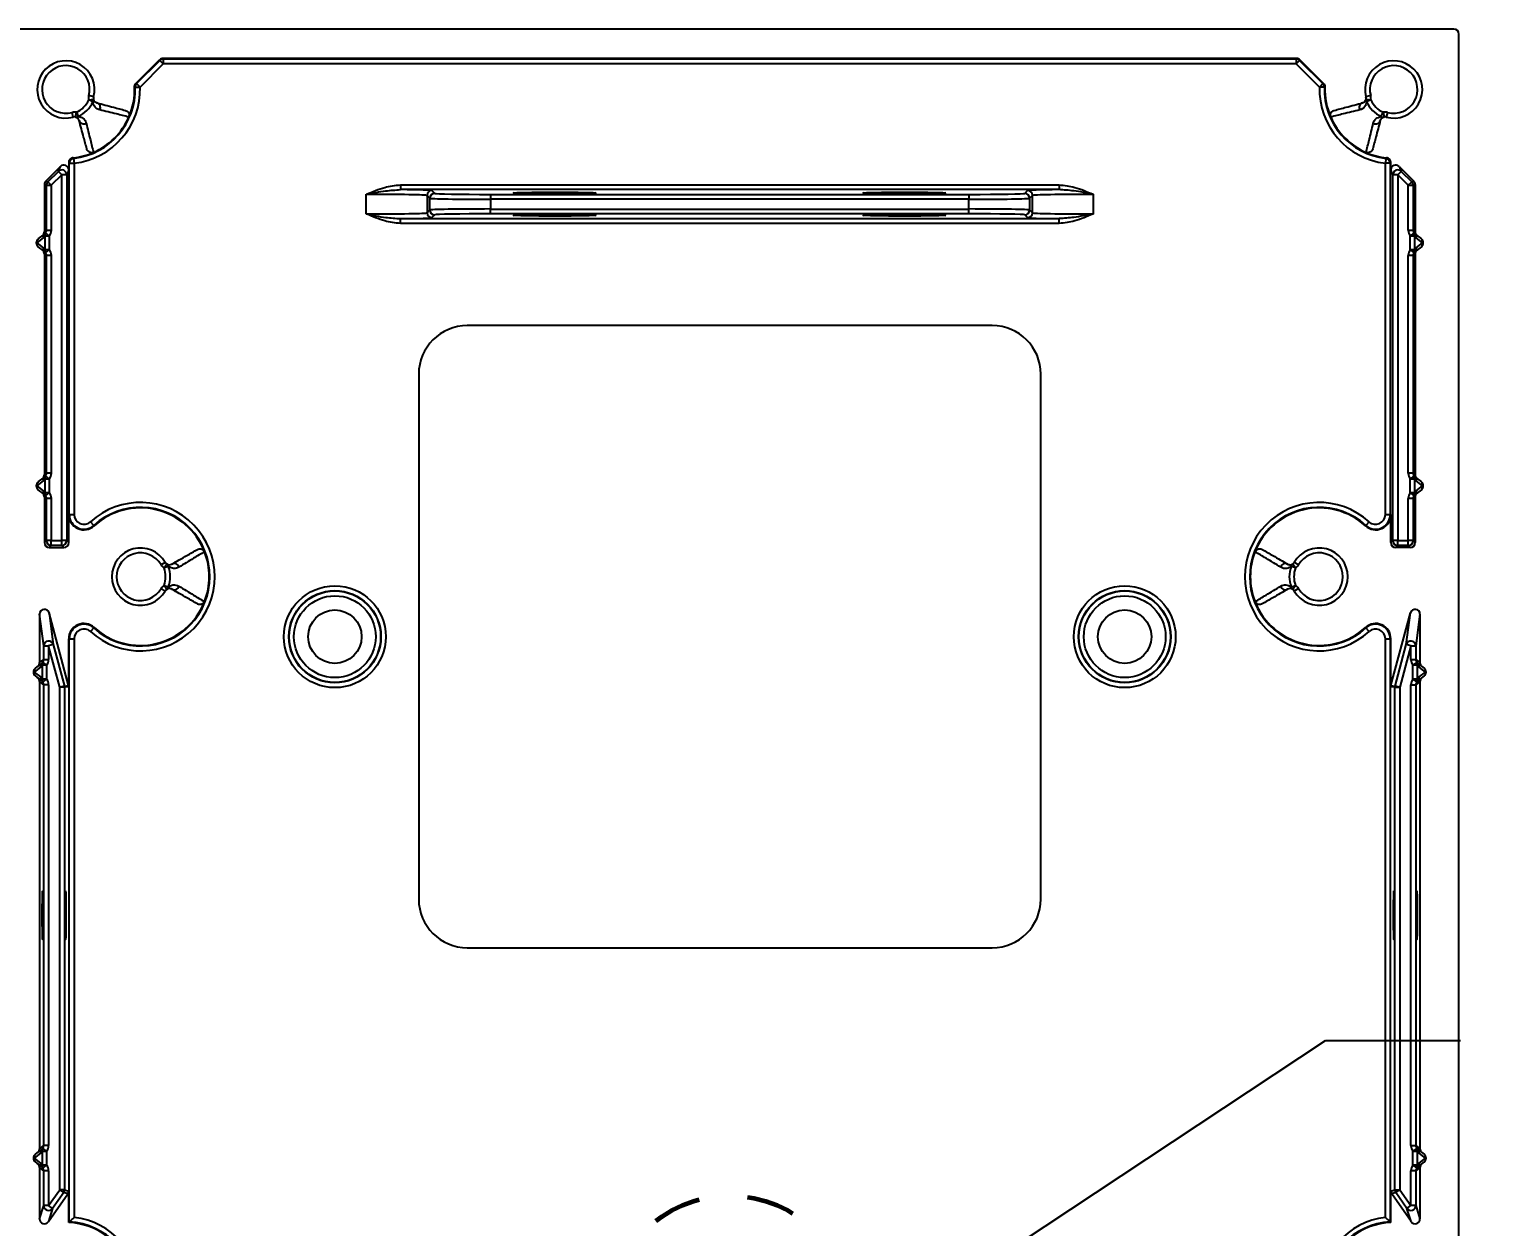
# Model space of a CAD drawing. Extents: x 0 to 11.8, y -8.7 to 0.
# Drawn here: x 6.505 to 9.506, y -7.438 to -4.974 of the extents above; entities that cross this region are included whole.
import ezdxf
from ezdxf import colors
from ezdxf.entities.mleader import LeaderData, LeaderLine
from ezdxf.math import Vec2, Vec3

# ---------------------------------------------------------------- set-up
doc = ezdxf.new("R2010")
doc.units = 0
doc.header["$LTSCALE"] = 0.5
doc.header["$MEASUREMENT"] = 0
doc.linetypes.add('PHANTOM2', pattern=[1.25, 0.625, -0.125, 0.125, -0.125, 0.125, -0.125])
doc.layers.add('End Cap', color=92, linetype='CONTINUOUS')
doc.layers.add('FAB DWG', color=221, linetype='CONTINUOUS')
doc.styles.get("Standard").update_dxf_attribs({"font": 'arial.ttf'})

msp = doc.modelspace()

# ---------------------------------------------------------------- linework, layer by layer
at = {"layer": 'End Cap', "transparency": 16777216}
for p, q in [((9.4365, -4.9736), (6.4565, -4.9736)), ((9.4465, -8.6357), (9.4465, -4.9836)), ((6.7248, -5.0852), (6.7734, -5.0365)), ((6.7261, -5.0857), (6.774, -5.0378)), ((6.774, -5.0378), (6.7734, -5.0365)), ((6.774, -5.0378), (6.781, -5.0448)), ((9.1125, -5.0336), (6.7805, -5.0336)), ((6.7805, -5.0336), (6.781, -5.0348)), ((6.781, -5.0348), (9.1119, -5.0348)), ((6.781, -5.0348), (6.781, -5.0448)), ((9.1119, -5.0348), (9.1125, -5.0336)), ((9.1119, -5.0348), (9.1119, -5.0448)), ((9.119, -5.0378), (9.1119, -5.0448)), ((9.1195, -5.0365), (9.119, -5.0378)), ((9.119, -5.0378), (9.1669, -5.0857)), ((9.1682, -5.0852), (9.1195, -5.0365)), ((6.781, -5.0448), (6.7331, -5.0927)), ((9.1119, -5.0448), (6.781, -5.0448)), ((9.1598, -5.0927), (9.1119, -5.0448)), ((6.7231, -5.093), (6.7331, -5.0927)), ((6.7261, -5.0857), (6.7331, -5.0927)), ((9.1669, -5.0857), (9.1598, -5.0927)), ((9.1698, -5.093), (9.1598, -5.0927)), ((6.6275, -5.1193), (6.6373, -5.1174)), ((6.6361, -5.1232), (6.6275, -5.1193)), ((6.6375, -5.1129), (6.6278, -5.1103)), ((9.2652, -5.1103), (9.2555, -5.1129)), ((9.2557, -5.1174), (9.2655, -5.1193)), ((9.2655, -5.1193), (9.2568, -5.1232)), ((6.5957, -5.1546), (6.5932, -5.1449)), ((6.6002, -5.1544), (6.6021, -5.1446)), ((6.6021, -5.1446), (6.6061, -5.1532)), ((9.2868, -5.1532), (9.2908, -5.1446)), ((9.2908, -5.1446), (9.2927, -5.1544)), ((9.2998, -5.1449), (9.2972, -5.1546)), ((6.5864, -5.2483), (6.5864, -5.2631)), ((6.5876, -5.2494), (6.5864, -5.2483)), ((6.5876, -5.9724), (6.5876, -5.2494)), ((6.5876, -5.2494), (6.5976, -5.2494)), ((6.5965, -5.2394), (6.5976, -5.2494)), ((6.5976, -5.2494), (6.5976, -5.9724)), ((9.2965, -5.2394), (9.2953, -5.2494)), ((9.3053, -5.2494), (9.2953, -5.2494)), ((9.2953, -5.9724), (9.2953, -5.2494)), ((9.3053, -5.2494), (9.3053, -5.9724)), ((9.3066, -5.2631), (9.3066, -5.2483)), ((6.5693, -5.256), (6.5393, -5.286)), ((6.5435, -5.2878), (6.5651, -5.2662)), ((6.5722, -5.2732), (6.5506, -5.2948)), ((6.5651, -5.2662), (6.5693, -5.256)), ((6.5722, -5.2732), (6.5651, -5.2662)), ((6.5822, -5.2732), (6.5722, -5.2732)), ((6.5722, -6.0259), (6.5722, -5.2732)), ((6.5864, -5.2631), (6.5822, -5.2732)), ((6.5822, -5.2732), (6.5822, -6.0259)), ((9.3108, -5.2732), (9.3066, -5.2631)), ((9.3208, -5.2732), (9.3108, -5.2732)), ((9.3108, -6.0259), (9.3108, -5.2732)), ((9.3278, -5.2662), (9.3208, -5.2732)), ((9.3208, -5.2732), (9.3208, -6.0259)), ((9.3424, -5.2948), (9.3208, -5.2732)), ((9.3236, -5.256), (9.3278, -5.2662)), ((9.3236, -5.256), (9.3537, -5.286)), ((9.3278, -5.2662), (9.3495, -5.2878)), ((6.5406, -5.2948), (6.5364, -5.2931)), ((6.5364, -5.2931), (6.5364, -5.3905)), ((6.5393, -5.286), (6.5435, -5.2878)), ((6.5406, -5.3872), (6.5406, -5.2948)), ((6.5406, -5.2948), (6.5506, -5.2948)), ((6.5435, -5.2878), (6.5506, -5.2948)), ((6.5506, -5.2948), (6.5506, -5.3872)), ((7.2688, -5.2938), (7.2688, -5.3038)), ((7.2688, -5.2938), (8.6242, -5.2938)), ((8.6242, -5.3038), (7.2688, -5.3038)), ((7.3336, -5.3057), (7.3395, -5.3116)), ((8.5535, -5.3116), (8.5593, -5.3057)), ((8.6242, -5.2938), (8.6242, -5.3038)), ((9.3424, -5.2948), (9.3495, -5.2878)), ((9.3424, -5.3872), (9.3424, -5.2948)), ((9.3424, -5.2948), (9.3524, -5.2948)), ((9.3495, -5.2878), (9.3537, -5.286)), ((9.3566, -5.2931), (9.3524, -5.2948)), ((9.3524, -5.2948), (9.3524, -5.3872)), ((9.3566, -5.2931), (9.3566, -5.3905)), ((7.1986, -5.3538), (7.1986, -5.3134)), ((7.3295, -5.3216), (7.3236, -5.3157)), ((7.3236, -5.3157), (7.3236, -5.3515)), ((7.3295, -5.3456), (7.3295, -5.3216)), ((7.4545, -5.3136), (7.4545, -5.3236)), ((7.4545, -5.3136), (8.4385, -5.3136)), ((7.4545, -5.3236), (7.4545, -5.3436)), ((8.4385, -5.3236), (7.4545, -5.3236)), ((8.4385, -5.3136), (8.4385, -5.3236)), ((8.4385, -5.3436), (8.4385, -5.3236)), ((8.5693, -5.3157), (8.5635, -5.3216)), ((8.5635, -5.3216), (8.5635, -5.3456)), ((8.5693, -5.3515), (8.5693, -5.3157)), ((8.6943, -5.3134), (8.6943, -5.3538)), ((7.2688, -5.3634), (8.6242, -5.3634)), ((7.2688, -5.3734), (7.2688, -5.3634)), ((7.3236, -5.3515), (7.3295, -5.3456)), ((7.3395, -5.3556), (7.3336, -5.3614)), ((7.4545, -5.3536), (7.4545, -5.3436)), ((7.4545, -5.3436), (8.4385, -5.3436)), ((8.4385, -5.3536), (7.4545, -5.3536)), ((8.4385, -5.3536), (8.4385, -5.3436)), ((8.5593, -5.3614), (8.5535, -5.3556)), ((8.5635, -5.3456), (8.5693, -5.3515)), ((8.6242, -5.3734), (8.6242, -5.3634)), ((6.5234, -5.4053), (6.5365, -5.3953)), ((6.5364, -5.3905), (6.5406, -5.3872)), ((6.5465, -5.3993), (6.5379, -5.3993)), ((6.5379, -5.4272), (6.5379, -5.3993)), ((6.5385, -5.3933), (6.5465, -5.3993)), ((6.5406, -5.3872), (6.5506, -5.3872)), ((6.5465, -5.3993), (6.5465, -5.4272)), ((8.6242, -5.3734), (7.2688, -5.3734)), ((9.3424, -5.3872), (9.3524, -5.3872)), ((9.3464, -5.3993), (9.3544, -5.3933)), ((9.3551, -5.3993), (9.3464, -5.3993)), ((9.3464, -5.4272), (9.3464, -5.3993)), ((9.3524, -5.3872), (9.3566, -5.3905)), ((9.3551, -5.3993), (9.3551, -5.4272)), ((9.3564, -5.3953), (9.3695, -5.4053)), ((6.534, -5.4032), (6.5209, -5.4133)), ((6.5209, -5.4133), (6.534, -5.4233)), ((6.5365, -5.4312), (6.5234, -5.4212)), ((6.5379, -5.4272), (6.5465, -5.4272)), ((6.5465, -5.4272), (6.5385, -5.4332)), ((9.3544, -5.4332), (9.3464, -5.4272)), ((9.3464, -5.4272), (9.3551, -5.4272)), ((9.3695, -5.4212), (9.3564, -5.4312)), ((9.3721, -5.4133), (9.359, -5.4032)), ((9.359, -5.4233), (9.3721, -5.4133)), ((6.5406, -5.4393), (6.5364, -5.4361)), ((6.5364, -5.4361), (6.5364, -5.8905)), ((6.5506, -5.4393), (6.5406, -5.4393)), ((6.5406, -5.8872), (6.5406, -5.4393)), ((6.5506, -5.4393), (6.5506, -5.8872)), ((9.3424, -5.8872), (9.3424, -5.4393)), ((9.3524, -5.4393), (9.3424, -5.4393)), ((9.3566, -5.4361), (9.3524, -5.4393)), ((9.3524, -5.4393), (9.3524, -5.8872)), ((9.3566, -5.4361), (9.3566, -5.8905)), ((8.4865, -5.5836), (7.4065, -5.5836)), ((7.3065, -5.6836), (7.3065, -6.7636)), ((8.5865, -6.7636), (8.5865, -5.6836)), ((6.534, -5.9032), (6.5209, -5.9133)), ((6.5234, -5.9053), (6.5365, -5.8953)), ((6.5364, -5.8905), (6.5406, -5.8872)), ((6.5465, -5.8993), (6.5379, -5.8993)), ((6.5379, -5.9272), (6.5379, -5.8993)), ((6.5385, -5.8933), (6.5465, -5.8993)), ((6.5506, -5.8872), (6.5406, -5.8872)), ((6.5465, -5.8993), (6.5465, -5.9272)), ((9.3524, -5.8872), (9.3424, -5.8872)), ((9.3464, -5.8993), (9.3544, -5.8933)), ((9.3551, -5.8993), (9.3464, -5.8993)), ((9.3464, -5.9272), (9.3464, -5.8993)), ((9.3524, -5.8872), (9.3566, -5.8905)), ((9.3551, -5.8993), (9.3551, -5.9272)), ((9.3564, -5.8953), (9.3695, -5.9053)), ((9.3721, -5.9133), (9.359, -5.9032)), ((6.5209, -5.9133), (6.534, -5.9233)), ((6.5365, -5.9312), (6.5234, -5.9212)), ((6.5364, -5.9361), (6.5364, -6.0301)), ((6.5406, -5.9393), (6.5364, -5.9361)), ((6.5379, -5.9272), (6.5465, -5.9272)), ((6.5465, -5.9272), (6.5385, -5.9332)), ((6.5406, -6.0259), (6.5406, -5.9393)), ((6.5506, -5.9393), (6.5406, -5.9393)), ((6.5506, -5.9393), (6.5506, -6.0259)), ((9.3524, -5.9393), (9.3424, -5.9393)), ((9.3424, -6.0259), (9.3424, -5.9393)), ((9.3544, -5.9332), (9.3464, -5.9272)), ((9.3464, -5.9272), (9.3551, -5.9272)), ((9.3566, -5.9361), (9.3524, -5.9393)), ((9.3524, -5.9393), (9.3524, -6.0259)), ((9.3695, -5.9212), (9.3564, -5.9312)), ((9.3566, -5.9361), (9.3566, -6.0301)), ((9.359, -5.9233), (9.3721, -5.9133)), ((6.5876, -5.9724), (6.5864, -5.9724)), ((6.5864, -6.0301), (6.5864, -5.9724)), ((6.5876, -5.9724), (6.5976, -5.9724)), ((6.6378, -5.9946), (6.6311, -5.9872)), ((6.6378, -5.9946), (6.6387, -5.9955)), ((9.2551, -5.9946), (9.2543, -5.9955)), ((9.2618, -5.9872), (9.2551, -5.9946)), ((9.2953, -5.9724), (9.3053, -5.9724)), ((9.3053, -5.9724), (9.3066, -5.9724)), ((9.3066, -6.0301), (9.3066, -5.9724)), ((6.5364, -6.0301), (6.5406, -6.0259)), ((6.5506, -6.0259), (6.5406, -6.0259)), ((6.5506, -6.0359), (6.5506, -6.0259)), ((6.5506, -6.0259), (6.5722, -6.0259)), ((6.5722, -6.0359), (6.5722, -6.0259)), ((6.5822, -6.0259), (6.5722, -6.0259)), ((6.5822, -6.0259), (6.5864, -6.0301)), ((9.3066, -6.0301), (9.3108, -6.0259)), ((9.3208, -6.0259), (9.3108, -6.0259)), ((9.3208, -6.0359), (9.3208, -6.0259)), ((9.3208, -6.0259), (9.3424, -6.0259)), ((9.3424, -6.0359), (9.3424, -6.0259)), ((9.3524, -6.0259), (9.3424, -6.0259)), ((9.3524, -6.0259), (9.3566, -6.0301)), ((6.5506, -6.0359), (6.5464, -6.0401)), ((6.5464, -6.0401), (6.5764, -6.0401)), ((6.5722, -6.0359), (6.5506, -6.0359)), ((6.5764, -6.0401), (6.5722, -6.0359)), ((9.3208, -6.0359), (9.3166, -6.0401)), ((9.3466, -6.0401), (9.3166, -6.0401)), ((9.3424, -6.0359), (9.3208, -6.0359)), ((9.3466, -6.0401), (9.3424, -6.0359)), ((6.7851, -6.0706), (6.7764, -6.0756)), ((6.7825, -6.0822), (6.7881, -6.0739)), ((6.7915, -6.0789), (6.7825, -6.0822)), ((9.1104, -6.0822), (9.1015, -6.0789)), ((9.1048, -6.0739), (9.1104, -6.0822)), ((9.1165, -6.0756), (9.1079, -6.0706)), ((6.7881, -6.1263), (6.7825, -6.118)), ((6.7825, -6.118), (6.7915, -6.1213)), ((9.1015, -6.1213), (9.1104, -6.118)), ((9.1104, -6.118), (9.1048, -6.1263)), ((6.7851, -6.1296), (6.7764, -6.1246)), ((9.1165, -6.1246), (9.1079, -6.1296)), ((6.5349, -6.2423), (6.5264, -6.1773)), ((6.5264, -6.1773), (6.5264, -6.277)), ((6.546, -6.1747), (6.5546, -6.2397)), ((6.586, -6.324), (6.546, -6.1747)), ((9.3069, -6.324), (9.3469, -6.1747)), ((9.3384, -6.2397), (9.3469, -6.1747)), ((9.3666, -6.1773), (9.358, -6.2423)), ((9.3666, -6.1773), (9.3666, -6.277)), ((6.6378, -6.2056), (6.6311, -6.213)), ((6.6378, -6.2056), (6.6387, -6.2047)), ((9.2551, -6.2056), (9.2543, -6.2047)), ((9.2618, -6.213), (9.2551, -6.2056)), ((6.5349, -6.2705), (6.5349, -6.2423)), ((6.5349, -6.2423), (6.5449, -6.2423)), ((6.5546, -6.2397), (6.5449, -6.2423)), ((6.5449, -6.2423), (6.5449, -6.2705)), ((6.5678, -6.3277), (6.5449, -6.2423)), ((6.5546, -6.2397), (6.5775, -6.3251)), ((6.5864, -6.3266), (6.5864, -6.2278)), ((6.5876, -6.2278), (6.5864, -6.2278)), ((6.5876, -7.4278), (6.5876, -6.2278)), ((6.5876, -6.2278), (6.5976, -6.2278)), ((6.5976, -6.2278), (6.5976, -7.4186)), ((9.2953, -7.4186), (9.2953, -6.2278)), ((9.2953, -6.2278), (9.3053, -6.2278)), ((9.3053, -6.2278), (9.3053, -7.4278)), ((9.3053, -6.2278), (9.3066, -6.2278)), ((9.3066, -6.3266), (9.3066, -6.2278)), ((9.3155, -6.3251), (9.3384, -6.2397)), ((9.348, -6.2423), (9.3251, -6.3277)), ((9.348, -6.2423), (9.3384, -6.2397)), ((9.348, -6.2705), (9.348, -6.2423)), ((9.348, -6.2423), (9.358, -6.2423)), ((9.358, -6.2423), (9.358, -6.2705)), ((6.5264, -6.277), (6.5349, -6.2705)), ((6.5349, -6.2705), (6.5449, -6.2705)), ((9.348, -6.2705), (9.358, -6.2705)), ((9.358, -6.2705), (9.3666, -6.277)), ((6.5283, -6.2864), (6.5152, -6.2965)), ((6.5152, -6.2965), (6.5283, -6.3065)), ((6.5178, -6.2885), (6.5309, -6.2785)), ((6.5409, -6.2825), (6.5322, -6.2825)), ((6.5322, -6.3104), (6.5322, -6.2825)), ((6.5329, -6.2765), (6.5409, -6.2825)), ((6.5409, -6.2825), (6.5409, -6.3104)), ((9.3521, -6.2825), (9.3601, -6.2765)), ((9.3521, -6.3104), (9.3521, -6.2825)), ((9.3607, -6.2825), (9.3521, -6.2825)), ((9.3607, -6.2825), (9.3607, -6.3104)), ((9.3621, -6.2785), (9.3752, -6.2885)), ((9.3777, -6.2965), (9.3646, -6.2864)), ((9.3646, -6.3065), (9.3777, -6.2965)), ((6.5309, -6.3145), (6.5178, -6.3044)), ((6.5264, -6.3159), (6.5264, -7.277)), ((6.5349, -6.3225), (6.5264, -6.3159)), ((6.5322, -6.3104), (6.5409, -6.3104)), ((6.5409, -6.3104), (6.5329, -6.3165)), ((6.5349, -7.2705), (6.5349, -6.3225)), ((6.5449, -6.3225), (6.5349, -6.3225)), ((6.5449, -6.3225), (6.5449, -7.2705)), ((6.5775, -6.3251), (6.5678, -6.3277)), ((6.5778, -6.3277), (6.5678, -6.3277)), ((6.5678, -7.3615), (6.5678, -6.3277)), ((6.5775, -6.3251), (6.586, -6.324)), ((6.5864, -6.3266), (6.5778, -6.3277)), ((6.5778, -6.3277), (6.5778, -7.3615)), ((9.3151, -6.3277), (9.3066, -6.3266)), ((9.3069, -6.324), (9.3155, -6.3251)), ((9.3151, -7.3615), (9.3151, -6.3277)), ((9.3151, -6.3277), (9.3251, -6.3277)), ((9.3251, -6.3277), (9.3155, -6.3251)), ((9.3251, -6.3277), (9.3251, -7.3615)), ((9.348, -7.2705), (9.348, -6.3225)), ((9.348, -6.3225), (9.358, -6.3225)), ((9.3601, -6.3165), (9.3521, -6.3104)), ((9.3521, -6.3104), (9.3607, -6.3104)), ((9.3666, -6.3159), (9.358, -6.3225)), ((9.358, -6.3225), (9.358, -7.2705)), ((9.3752, -6.3044), (9.3621, -6.3145)), ((9.3666, -6.3159), (9.3666, -7.277)), ((7.4065, -6.8636), (8.4865, -6.8636)), ((6.5283, -7.2864), (6.5152, -7.2965)), ((6.5178, -7.2885), (6.5309, -7.2785)), ((6.5264, -7.277), (6.5349, -7.2705)), ((6.5322, -7.3104), (6.5322, -7.2825)), ((6.5409, -7.2825), (6.5322, -7.2825)), ((6.5329, -7.2765), (6.5409, -7.2825)), ((6.5449, -7.2705), (6.5349, -7.2705)), ((6.5409, -7.2825), (6.5409, -7.3104)), ((9.348, -7.2705), (9.358, -7.2705)), ((9.3521, -7.2825), (9.3601, -7.2765)), ((9.3521, -7.3104), (9.3521, -7.2825)), ((9.3607, -7.2825), (9.3521, -7.2825)), ((9.358, -7.2705), (9.3666, -7.277)), ((9.3607, -7.2825), (9.3607, -7.3104)), ((9.3621, -7.2785), (9.3752, -7.2885)), ((9.3777, -7.2965), (9.3646, -7.2864)), ((6.5152, -7.2965), (6.5283, -7.3065)), ((6.5309, -7.3145), (6.5178, -7.3044)), ((6.5264, -7.3159), (6.5264, -7.4213)), ((6.5349, -7.3225), (6.5264, -7.3159)), ((6.5322, -7.3104), (6.5409, -7.3104)), ((6.5409, -7.3104), (6.5329, -7.3165)), ((6.5449, -7.3225), (6.5349, -7.3225)), ((6.5349, -7.3942), (6.5349, -7.3225)), ((6.5449, -7.3225), (6.5449, -7.3942)), ((9.348, -7.3942), (9.348, -7.3225)), ((9.358, -7.3225), (9.348, -7.3225)), ((9.3521, -7.3104), (9.3607, -7.3104)), ((9.3601, -7.3165), (9.3521, -7.3104)), ((9.3666, -7.3159), (9.358, -7.3225)), ((9.358, -7.3225), (9.358, -7.3942)), ((9.3752, -7.3044), (9.3621, -7.3145)), ((9.3646, -7.3065), (9.3777, -7.2965)), ((9.3666, -7.3159), (9.3666, -7.4213)), ((6.5446, -7.427), (6.5846, -7.3699)), ((6.5449, -7.3942), (6.5678, -7.3615)), ((6.576, -7.3672), (6.5531, -7.3999)), ((6.5778, -7.3615), (6.5678, -7.3615)), ((6.576, -7.3672), (6.5678, -7.3615)), ((6.5846, -7.3699), (6.576, -7.3672)), ((6.5778, -7.3615), (6.5864, -7.3642)), ((6.5864, -7.429), (6.5864, -7.3642)), ((9.3066, -7.3642), (9.3151, -7.3615)), ((9.3066, -7.429), (9.3066, -7.3642)), ((9.3169, -7.3672), (9.3084, -7.3699)), ((9.3484, -7.427), (9.3084, -7.3699)), ((9.3151, -7.3615), (9.3251, -7.3615)), ((9.3169, -7.3672), (9.3251, -7.3615)), ((9.3398, -7.3999), (9.3169, -7.3672)), ((9.3251, -7.3615), (9.348, -7.3942)), ((6.5264, -7.4213), (6.5349, -7.3942)), ((6.5449, -7.3942), (6.5349, -7.3942)), ((6.5531, -7.3999), (6.5446, -7.427)), ((6.5531, -7.3999), (6.5449, -7.3942)), ((9.3398, -7.3999), (9.348, -7.3942)), ((9.3484, -7.427), (9.3398, -7.3999)), ((9.358, -7.3942), (9.348, -7.3942)), ((9.358, -7.3942), (9.3666, -7.4213)), ((6.5876, -7.4278), (6.5864, -7.429)), ((9.3053, -7.4278), (9.3066, -7.429))]:
    msp.add_line(p, q, dxfattribs=at)
at = {"layer": 'End Cap', "transparency": 16777216, "flags": 128}
for points in [[(6.7231, -5.093), (6.7228, -5.0929), (6.7219, -5.0926)], [(6.7248, -5.0852), (6.7255, -5.0854), (6.7261, -5.0857)], [(9.1669, -5.0857), (9.1674, -5.0854), (9.1682, -5.0852)], [(9.1711, -5.0926), (9.1707, -5.0927), (9.1698, -5.093)], [(6.5953, -5.2383), (6.5957, -5.2386), (6.5965, -5.2394)], [(9.2965, -5.2394), (9.2968, -5.2391), (9.2976, -5.2383)], [(9.3066, -5.2483), (9.3059, -5.2489), (9.3053, -5.2494)]]:
    msp.add_lwpolyline(points, dxfattribs=at)
at = {"layer": 'End Cap', "transparency": 16777216}
for centre, radius in [((7.134, -6.2236), 0.1048), ((8.759, -6.2236), 0.1048), ((7.134, -6.2236), 0.0948), ((7.134, -6.2236), 0.0941), ((7.134, -6.2236), 0.0841), ((8.759, -6.2236), 0.0948), ((8.759, -6.2236), 0.0941), ((8.759, -6.2236), 0.0841), ((7.134, -6.2236), 0.055), ((8.759, -6.2236), 0.055)]:
    msp.add_circle(centre, radius, dxfattribs=at)
for centre, radius, start, end in [((6.5805, -5.0976), 0.059, 345, 285), ((6.781, -5.0448), 0.01, 90.0075, 134.9925), ((9.1119, -5.0448), 0.01, 45.0075, 89.9925), ((9.3125, -5.0976), 0.059, 255, 195), ((6.5805, -5.0976), 0.049, 345, 285), ((9.3125, -5.0976), 0.049, 255, 195), ((6.5805, -5.0976), 0.1427, 276.444, 1.826), ((6.5805, -5.0976), 0.1527, 276.444, 1.826), ((6.5805, -5.0976), 0.1415, 336.2855, 2.0281), ((6.7331, -5.0927), 0.01, 135.0078, 181.8182), ((9.3125, -5.0976), 0.1527, 178.174, 263.556), ((9.1598, -5.0927), 0.01, 358.1818, 44.9922), ((9.3125, -5.0976), 0.1427, 178.174, 263.556), ((9.3125, -5.0976), 0.1415, 177.9719, 203.7145), ((6.5805, -5.0976), 0.0518, 294.7463, 335.2537), ((6.5805, -5.0976), 0.0613, 294.7463, 335.2537), ((6.6471, -5.1154), 0.02, 165, 190.9886), ((6.6294, -5.1188), 0.00806, 326.6837, 10.3941), ((6.6471, -5.1154), 0.01, 165, 190.9886), ((6.6416, -5.1346), 0.00989, 328.8038, 72.8077), ((9.2513, -5.1346), 0.00989, 107.1923, 211.1962), ((9.2458, -5.1154), 0.01, 349.0114, 15), ((9.2636, -5.1188), 0.00806, 169.6059, 213.3163), ((9.3125, -5.0976), 0.0613, 204.7463, 245.2537), ((9.2458, -5.1154), 0.02, 349.0114, 15), ((9.3125, -5.0976), 0.0518, 204.7463, 245.2537), ((6.5983, -5.1642), 0.02, 79.0114, 105), ((6.5983, -5.1642), 0.01, 79.0114, 105), ((6.6017, -5.1465), 0.00806, 259.6059, 303.3163), ((6.6174, -5.1587), 0.00989, 197.1923, 301.1962), ((6.5805, -5.0976), 0.1415, 293.7145, 336.2855), ((9.3125, -5.0976), 0.1415, 203.7145, 246.2855), ((9.2755, -5.1587), 0.00989, 238.8038, 342.8077), ((9.2913, -5.1465), 0.00806, 236.6837, 280.3941), ((9.2946, -5.1642), 0.02, 75, 100.9886), ((9.2946, -5.1642), 0.01, 75, 100.9886), ((6.5976, -5.2494), 0.01, 96.4618, 179.9822), ((6.5805, -5.0976), 0.1415, 276.0266, 293.7145), ((9.3125, -5.0976), 0.1415, 246.2855, 263.9734), ((9.2953, -5.2494), 0.01, 0.0178, 83.5382), ((6.5722, -5.2732), 0.01, 0.0699, 134.9301), ((9.3208, -5.2732), 0.01, 45.0699, 179.9301), ((6.5506, -5.2948), 0.01, 135.0075, 179.9925), ((7.3336, -5.3157), 0.01, 90.0204, 179.9796), ((7.3395, -5.3216), 0.01, 90.0204, 179.9796), ((8.5535, -5.3216), 0.01, 0.0204, 89.9796), ((8.5593, -5.3157), 0.01, 0.0204, 89.9796), ((9.3424, -5.2948), 0.01, 0.0075, 44.9925), ((7.3336, -5.3514), 0.01, 180.0204, 269.9796), ((7.3395, -5.3456), 0.01, 180.0204, 269.9796), ((8.5535, -5.3456), 0.01, 270.0204, 359.9796), ((8.5593, -5.3514), 0.01, 270.0204, 359.9796), ((6.5416, -5.4013), 0.00791, 130.201, 193.8659), ((6.544, -5.3969), 0.00655, 145.8994, 201.1205), ((9.349, -5.3969), 0.00655, 338.8795, 34.1006), ((9.3513, -5.4013), 0.00791, 346.1341, 49.799), ((6.5295, -5.4133), 0.01, 127.5, 232.5), ((6.5285, -5.4114), 0.00791, 130.201, 193.8659), ((6.5285, -5.4152), 0.00791, 166.1341, 229.799), ((6.5416, -5.4252), 0.00791, 166.1341, 229.799), ((6.544, -5.4296), 0.00655, 158.8795, 214.1006), ((9.349, -5.4296), 0.00655, 325.8994, 21.1205), ((9.3513, -5.4252), 0.00791, 310.201, 13.8659), ((9.3644, -5.4114), 0.00791, 346.1341, 49.799), ((9.3634, -5.4133), 0.01, 307.5, 52.5), ((9.3644, -5.4152), 0.00791, 310.201, 13.8659), ((7.4065, -5.6836), 0.1, 90, 180), ((8.4865, -5.6836), 0.1, 360, 90), ((6.5295, -5.9133), 0.01, 127.5, 232.5), ((6.5285, -5.9114), 0.00791, 130.201, 193.8659), ((6.5416, -5.9013), 0.00791, 130.201, 193.8659), ((6.544, -5.8969), 0.00655, 145.8994, 201.1205), ((9.349, -5.8969), 0.00655, 338.8795, 34.1006), ((9.3513, -5.9013), 0.00791, 346.1341, 49.799), ((9.3644, -5.9114), 0.00791, 346.1341, 49.799), ((9.3634, -5.9133), 0.01, 307.5, 52.5), ((6.5285, -5.9152), 0.00791, 166.1341, 229.799), ((6.5416, -5.9252), 0.00791, 166.1341, 229.799), ((6.544, -5.9296), 0.00655, 158.8795, 214.1006), ((9.349, -5.9296), 0.00655, 325.8994, 21.1205), ((9.3513, -5.9252), 0.00791, 310.201, 13.8659), ((9.3644, -5.9152), 0.00791, 310.201, 13.8659), ((6.734, -6.1001), 0.1527, 227.6619, 132.3381), ((6.734, -6.1001), 0.1427, 227.6619, 132.3381), ((6.734, -6.1001), 0.1415, 21.2855, 132.3381), ((9.159, -6.1001), 0.1527, 47.6619, 312.3381), ((9.159, -6.1001), 0.1427, 47.6619, 312.3381), ((9.159, -6.1001), 0.1415, 47.6619, 158.7145), ((6.6176, -5.9724), 0.0313, 180, 312.3381), ((6.6176, -5.9724), 0.03, 180, 312.3381), ((6.6176, -5.9724), 0.02, 180, 312.3381), ((9.2753, -5.9724), 0.0313, 227.6619, 360), ((9.2753, -5.9724), 0.03, 227.6619, 360), ((9.2753, -5.9724), 0.02, 227.6619, 360), ((6.5506, -6.0259), 0.01, 180.0204, 269.9796), ((6.5722, -6.0259), 0.01, 270.0204, 359.9796), ((9.3208, -6.0259), 0.01, 180.0204, 269.9796), ((9.3424, -6.0259), 0.01, 270.0204, 359.9796), ((6.734, -6.1001), 0.059, 30, 330), ((6.734, -6.1001), 0.049, 30, 330), ((6.734, -6.1001), 0.1415, 338.7145, 21.2855), ((9.159, -6.1001), 0.1415, 158.7145, 201.2855), ((9.159, -6.1001), 0.059, 210, 150), ((9.159, -6.1001), 0.049, 210, 150), ((6.7937, -6.0656), 0.02, 210, 235.9886), ((6.734, -6.1001), 0.0518, 339.7463, 20.2537), ((6.7937, -6.0656), 0.01, 210, 235.9886), ((6.7836, -6.0805), 0.00806, 11.6837, 55.3941), ((6.734, -6.1001), 0.0613, 339.7463, 20.2537), ((6.8034, -6.083), 0.00989, 13.8038, 117.8077), ((9.0896, -6.083), 0.00989, 62.1923, 166.1962), ((9.159, -6.1001), 0.0613, 159.7463, 200.2537), ((9.1094, -6.0805), 0.00806, 124.6059, 168.3163), ((9.0992, -6.0656), 0.01, 304.0114, 330), ((9.159, -6.1001), 0.0518, 159.7463, 200.2537), ((9.0992, -6.0656), 0.02, 304.0114, 330), ((6.7937, -6.1346), 0.02, 124.0114, 150), ((6.7836, -6.1197), 0.00806, 304.6059, 348.3163), ((6.8034, -6.1172), 0.00989, 242.1923, 346.1962), ((9.0896, -6.1172), 0.00989, 193.8038, 297.8077), ((9.1094, -6.1197), 0.00806, 191.6837, 235.3941), ((9.0992, -6.1346), 0.02, 30, 55.9886), ((6.734, -6.1001), 0.1415, 227.6619, 338.7145), ((6.7937, -6.1346), 0.01, 124.0114, 150), ((9.159, -6.1001), 0.1415, 201.2855, 312.3381), ((9.0992, -6.1346), 0.01, 30, 55.9886), ((6.6176, -6.2278), 0.0313, 47.6619, 180), ((6.6176, -6.2278), 0.03, 47.6619, 180), ((6.6176, -6.2278), 0.02, 47.6619, 180), ((9.2753, -6.2278), 0.0313, 360, 132.3381), ((9.2753, -6.2278), 0.03, 360, 132.3381), ((9.2753, -6.2278), 0.02, 360, 132.3381), ((6.5449, -6.2424), 0.01, 15.4861, 179.5139), ((9.348, -6.2424), 0.01, 0.4861, 164.5139), ((6.5239, -6.2965), 0.01, 127.5, 232.5), ((6.5229, -6.2946), 0.00791, 130.201, 193.8659), ((6.5229, -6.2984), 0.00791, 166.1341, 229.799), ((6.536, -6.2845), 0.00791, 130.201, 193.8659), ((6.5383, -6.2802), 0.00655, 145.8994, 201.1205), ((9.3546, -6.2802), 0.00655, 338.8795, 34.1006), ((9.357, -6.2845), 0.00791, 346.1341, 49.799), ((9.3701, -6.2946), 0.00791, 346.1341, 49.799), ((9.3691, -6.2965), 0.01, 307.5, 52.5), ((9.3701, -6.2984), 0.00791, 310.201, 13.8659), ((6.536, -6.3084), 0.00791, 166.1341, 229.799), ((6.5383, -6.3128), 0.00655, 158.8795, 214.1006), ((6.5678, -6.3277), 0.01, 0.0023, 14.9977), ((9.3251, -6.3277), 0.01, 165.0023, 179.9977), ((9.3546, -6.3128), 0.00655, 325.8994, 21.1205), ((9.357, -6.3084), 0.00791, 310.201, 13.8659), ((7.4065, -6.7636), 0.1, 180, 270), ((8.4865, -6.7636), 0.1, 270, 360), ((6.5239, -7.2965), 0.01, 127.5, 232.5), ((6.5229, -7.2946), 0.00791, 130.201, 193.8659), ((6.536, -7.2845), 0.00791, 130.201, 193.8659), ((6.5383, -7.2802), 0.00655, 145.8994, 201.1205), ((9.3546, -7.2802), 0.00655, 338.8795, 34.1006), ((9.357, -7.2845), 0.00791, 346.1341, 49.799), ((9.3701, -7.2946), 0.00791, 346.1341, 49.799), ((9.3691, -7.2965), 0.01, 307.5, 52.5), ((6.5229, -7.2984), 0.00791, 166.1341, 229.799), ((6.536, -7.3084), 0.00791, 166.1341, 229.799), ((6.5383, -7.3128), 0.00655, 158.8795, 214.1006), ((9.3546, -7.3128), 0.00655, 325.8994, 21.1205), ((9.357, -7.3084), 0.00791, 310.201, 13.8659), ((9.3701, -7.2984), 0.00791, 310.201, 13.8659), ((6.5678, -7.3615), 0.01, 325.0056, 359.9944), ((9.3251, -7.3615), 0.01, 180.0056, 214.9944), ((6.5449, -7.3941), 0.01, 180.1077, 324.8923), ((9.348, -7.3941), 0.01, 215.1077, 359.8923), ((6.5803, -7.5703), 0.1415, 18.1521, 87.5292), ((6.5803, -7.5703), 0.1427, 272.946, 87.054), ((6.5803, -7.5703), 0.1527, 276.5167, 83.4833), ((9.3127, -7.5703), 0.1527, 96.5167, 263.4833), ((9.3127, -7.5703), 0.1427, 92.946, 267.054), ((9.3127, -7.5703), 0.1415, 92.4708, 161.8479)]:
    msp.add_arc(centre, radius, start, end, dxfattribs=at)
for centre, major_axis, ratio, start_param, end_param in [((9.4365, -4.9836), (0.00707, 0.00707), 0.999695, 5.497939, 7.068431), ((6.7805, -5.0436), (0.00383, -0.00924), 0.999822, 2.748957, 3.534228), ((9.1125, -5.0436), (-0.00383, -0.00924), 0.999822, 2.748957, 3.534228), ((6.5764, -5.2631), (0.00383, 0.00925), 0.998961, 5.105456, 7.460915), ((9.3166, -5.2631), (-0.00383, 0.00925), 0.998961, 5.105456, 7.460915), ((6.5464, -5.2931), (-0.00924, 0.00383), 0.999822, 5.890549, 6.675821), ((7.1986, -5.3058), (0.135, 0), 0.017455, 0.017453, 1.024467), ((7.4545, -5.3115), (0.115, 0), 0.017455, 3.159046, 4.712389), ((8.4385, -5.3115), (0.115, 0), 0.017455, 4.712389, 6.265732), ((8.6943, -5.3058), (0.135, 0), 0.017455, 2.117126, 3.124139), ((9.3466, -5.2931), (0.00924, 0.00383), 0.999822, 5.890549, 6.675821), ((7.1986, -5.3158), (0.125, 0), 0.018851, 0.017453, 1.570796), ((7.4545, -5.3215), (0.125, 0), 0.016059, 3.159046, 4.712389), ((8.4385, -5.3215), (0.125, 0), 0.016059, 4.712389, 6.265732), ((8.6943, -5.3158), (0.125, 0), 0.018851, 1.570796, 3.124139), ((7.1986, -5.3514), (0.125, 0), 0.018851, 4.712389, 6.265732), ((7.1986, -5.3614), (0.135, 0), 0.017455, 5.258718, 6.265732), ((7.4545, -5.3456), (0.125, 0), 0.016059, 1.570796, 3.124139), ((7.4545, -5.3556), (0.115, 0), 0.017455, 1.570796, 3.124139), ((8.4385, -5.3456), (0.125, 0), 0.016059, 0.017453, 1.570796), ((8.4385, -5.3556), (0.115, 0), 0.017455, 0.017453, 1.570796), ((8.6943, -5.3614), (0.135, 0), 0.017455, 3.159046, 4.16606), ((8.6943, -5.3514), (0.125, 0), 0.018851, 3.159046, 4.712389), ((6.5264, -5.3905), (-0.00794, -0.00609), 0.999758, 1.570796, 2.487211), ((6.5214, -5.3876), (0.0196, 0.0068), 0.961861, 5.043603, 5.312125), ((6.5301, -5.3876), (0.0101, 0.0036), 0.926097, 5.048383, 5.316905), ((6.5306, -5.3872), (0.00794, 0.00609), 0.999275, 4.980911, 5.628804), ((6.5306, -5.3872), (-0.0159, -0.0122), 0.999758, 1.839318, 2.487211), ((9.3624, -5.3872), (0.0159, -0.0122), 0.999758, 3.795974, 4.443867), ((9.3624, -5.3872), (0.00794, -0.00609), 0.999275, 3.795974, 4.443867), ((9.3629, -5.3876), (0.0101, -0.0036), 0.926097, 4.107873, 4.376395), ((9.3715, -5.3876), (0.0196, -0.0068), 0.961861, 4.112653, 4.381175), ((9.3666, -5.3905), (0.00794, -0.00609), 0.999758, 3.795974, 4.712389), ((6.5264, -5.4361), (0.00794, -0.00609), 0.999758, 0.654382, 1.570796), ((6.5214, -5.4389), (0.0196, -0.0068), 0.961861, 0.971061, 1.239583), ((6.5301, -5.4389), (0.0101, -0.0036), 0.926097, 0.966281, 1.234803), ((6.5306, -5.4393), (0.0159, -0.0122), 0.999758, 0.654382, 1.302274), ((9.3624, -5.4393), (-0.0159, -0.0122), 0.999758, 4.980911, 5.628804), ((9.3629, -5.4389), (0.0101, 0.0036), 0.926097, 1.90679, 2.175312), ((9.3715, -5.4389), (0.0196, 0.0068), 0.961861, 1.90201, 2.170532), ((9.3666, -5.4361), (-0.00794, -0.00609), 0.999758, 4.712389, 5.628804), ((6.5306, -5.4393), (0.00794, -0.00609), 0.999275, 0.654382, 1.302274), ((9.3624, -5.4393), (0.00794, 0.00609), 0.999275, 1.839318, 2.487211), ((6.5264, -5.8905), (-0.00794, -0.00609), 0.999758, 1.570796, 2.487211), ((6.5214, -5.8876), (0.0196, 0.0068), 0.961861, 5.043603, 5.312125), ((6.5301, -5.8876), (0.0101, 0.0036), 0.926097, 5.048383, 5.316905), ((6.5306, -5.8872), (0.00794, 0.00609), 0.999275, 4.980911, 5.628804), ((6.5306, -5.8872), (-0.0159, -0.0122), 0.999758, 1.839318, 2.487211), ((9.3624, -5.8872), (0.0159, -0.0122), 0.999758, 3.795974, 4.443867), ((9.3624, -5.8872), (0.00794, -0.00609), 0.999275, 3.795974, 4.443867), ((9.3629, -5.8876), (0.0101, -0.0036), 0.926097, 4.107873, 4.376395), ((9.3715, -5.8876), (0.0196, -0.0068), 0.961861, 4.112653, 4.381175), ((9.3666, -5.8905), (0.00794, -0.00609), 0.999758, 3.795974, 4.712389), ((6.5264, -5.9361), (0.00794, -0.00609), 0.999758, 0.654382, 1.570796), ((6.5214, -5.9389), (0.0196, -0.0068), 0.961861, 0.971061, 1.239583), ((6.5301, -5.9389), (0.0101, -0.0036), 0.926097, 0.966281, 1.234803), ((6.5306, -5.9393), (0.00794, -0.00609), 0.999275, 0.654382, 1.302274), ((6.5306, -5.9393), (0.0159, -0.0122), 0.999758, 0.654382, 1.302274), ((9.3624, -5.9393), (-0.0159, -0.0122), 0.999758, 4.980911, 5.628804), ((9.3624, -5.9393), (0.00794, 0.00609), 0.999275, 1.839318, 2.487211), ((9.3629, -5.9389), (0.0101, 0.0036), 0.926097, 1.90679, 2.175312), ((9.3715, -5.9389), (0.0196, 0.0068), 0.961861, 1.90201, 2.170532), ((9.3666, -5.9361), (-0.00794, -0.00609), 0.999758, 4.712389, 5.628804), ((6.5464, -6.0301), (-0.00707, -0.00707), 0.999695, 5.497939, 7.068431), ((6.5764, -6.0301), (0.00707, -0.00707), 0.999695, 5.497939, 7.068431), ((9.3166, -6.0301), (-0.00707, -0.00707), 0.999695, 5.497939, 7.068431), ((9.3466, -6.0301), (0.00707, -0.00707), 0.999695, 5.497939, 7.068431), ((6.5364, -6.1773), (-0.0013, 0.01), 0.991177, 4.844441, 7.72193), ((9.3566, -6.1773), (0.0013, 0.01), 0.991177, 4.844441, 7.72193), ((6.5249, -6.2705), (0.00794, 0.00609), 0.999275, 4.980911, 5.628804), ((6.5249, -6.2705), (-0.0159, -0.0122), 0.999758, 1.839318, 2.487211), ((9.368, -6.2705), (0.0159, -0.0122), 0.999758, 3.795974, 4.443867), ((9.368, -6.2705), (0.00794, -0.00609), 0.999275, 3.795974, 4.443867), ((6.5164, -6.277), (-0.00794, -0.00609), 0.999758, 1.570796, 2.487211), ((6.5158, -6.2708), (0.0196, 0.0068), 0.961861, 5.043603, 5.312125), ((6.5244, -6.2708), (0.0101, 0.0036), 0.926097, 5.048383, 5.316905), ((9.3685, -6.2708), (0.0101, -0.0036), 0.926097, 4.107873, 4.376395), ((9.3772, -6.2708), (0.0196, -0.0068), 0.961861, 4.112653, 4.381175), ((9.3766, -6.277), (0.00794, -0.00609), 0.999758, 3.795974, 4.712389), ((6.5164, -6.3159), (0.00794, -0.00609), 0.999758, 0.654382, 1.570796), ((6.5158, -6.3221), (0.0196, -0.0068), 0.961861, 0.971061, 1.239583), ((6.5244, -6.3221), (0.0101, -0.0036), 0.926097, 0.966281, 1.234803), ((6.5249, -6.3225), (0.00794, -0.00609), 0.999275, 0.654382, 1.302274), ((6.5249, -6.3225), (0.0159, -0.0122), 0.999758, 0.654382, 1.302274), ((6.5764, -6.3266), (0.00992, 0.00131), 0.999845, 6.152306, 6.414065), ((9.3166, -6.3266), (-0.00992, 0.00131), 0.999845, 6.152306, 6.414065), ((9.368, -6.3225), (-0.0159, -0.0122), 0.999758, 4.980911, 5.628804), ((9.368, -6.3225), (0.00794, 0.00609), 0.999275, 1.839318, 2.487211), ((9.3685, -6.3221), (0.0101, 0.0036), 0.926097, 1.90679, 2.175312), ((9.3772, -6.3221), (0.0196, 0.0068), 0.961861, 1.90201, 2.170532), ((9.3766, -6.3159), (-0.00794, -0.00609), 0.999758, 4.712389, 5.628804), ((6.5164, -7.277), (-0.00794, -0.00609), 0.999758, 1.570796, 2.487211), ((6.5158, -7.2708), (0.0196, 0.0068), 0.961861, 5.043603, 5.312125), ((6.5244, -7.2708), (0.0101, 0.0036), 0.926097, 5.048383, 5.316905), ((6.5249, -7.2705), (0.00794, 0.00609), 0.999275, 4.980911, 5.628804), ((6.5249, -7.2705), (-0.0159, -0.0122), 0.999758, 1.839318, 2.487211), ((9.368, -7.2705), (0.0159, -0.0122), 0.999758, 3.795974, 4.443867), ((9.368, -7.2705), (0.00794, -0.00609), 0.999275, 3.795974, 4.443867), ((9.3685, -7.2708), (0.0101, -0.0036), 0.926097, 4.107873, 4.376395), ((9.3772, -7.2708), (0.0196, -0.0068), 0.961861, 4.112653, 4.381175), ((9.3766, -7.277), (0.00794, -0.00609), 0.999758, 3.795974, 4.712389), ((6.5164, -7.3159), (0.00794, -0.00609), 0.999758, 0.654382, 1.570796), ((6.5158, -7.3221), (0.0196, -0.0068), 0.961861, 0.971061, 1.239583), ((6.5244, -7.3221), (0.0101, -0.0036), 0.926097, 0.966281, 1.234803), ((6.5249, -7.3225), (0.00794, -0.00609), 0.999275, 0.654382, 1.302274), ((6.5249, -7.3225), (0.0159, -0.0122), 0.999758, 0.654382, 1.302274), ((9.368, -7.3225), (-0.0159, -0.0122), 0.999758, 4.980911, 5.628804), ((9.368, -7.3225), (0.00794, 0.00609), 0.999275, 1.839318, 2.487211), ((9.3685, -7.3221), (0.0101, 0.0036), 0.926097, 1.90679, 2.175312), ((9.3772, -7.3221), (0.0196, 0.0068), 0.961861, 1.90201, 2.170532), ((9.3766, -7.3159), (-0.00794, -0.00609), 0.999758, 4.712389, 5.628804), ((6.5764, -7.3642), (0.00954, -0.00301), 0.999833, 5.977801, 6.58857), ((9.3166, -7.3642), (-0.00954, -0.00301), 0.999833, 5.977801, 6.58857), ((6.5364, -7.4213), (-0.00301, -0.00955), 0.99832, 5.018304, 7.548066), ((9.3566, -7.4213), (0.00301, -0.00955), 0.99832, 5.018304, 7.548066)]:
    msp.add_ellipse(centre, major_axis=major_axis, ratio=ratio, start_param=start_param, end_param=end_param, dxfattribs=at)
for centre, major_axis in [((7.5868, -5.3105), (0.085, 0)), ((8.3062, -5.3105), (0.085, 0)), ((7.5868, -5.3567), (0.085, 0)), ((8.3062, -5.3567), (0.085, 0)), ((6.5329, -6.7965), (0, 0.05)), ((6.5798, -6.7965), (0, 0.05)), ((9.3131, -6.7965), (0, 0.05)), ((9.36, -6.7965), (0, 0.05))]:
    msp.add_ellipse(centre, major_axis=major_axis, ratio=0.017455, dxfattribs=at)
for points, knots in [([(6.7219, -5.0926), (6.722, -5.0915), (6.7221, -5.0892), (6.7234, -5.0867), (6.7245, -5.0855), (6.7248, -5.0852)], [0, 0, 0, 0, 0.410742, 0.821484, 1, 1, 1, 1]), ([(9.1682, -5.0852), (9.1689, -5.086), (9.1703, -5.0878), (9.1711, -5.0905), (9.1711, -5.0921), (9.1711, -5.0926)], [0, 0, 0, 0, 0.410742, 0.821484, 1, 1, 1, 1]), ([(6.6501, -5.1397), (6.6465, -5.1384), (6.64, -5.1361), (6.6373, -5.1273), (6.6361, -5.1232)], [0, 0, 0, 0, 0.545781, 1, 1, 1, 1]), ([(6.6373, -5.1174), (6.638, -5.1192), (6.6396, -5.1232), (6.6428, -5.1244), (6.6445, -5.1251)], [0, 0, 0, 0, 0.447895, 1, 1, 1, 1]), ([(6.6445, -5.1251), (6.6559, -5.1281), (6.6755, -5.1334), (6.6948, -5.1386), (6.7029, -5.1408)], [0, 0, 0, 0, 0.578529, 1, 1, 1, 1]), ([(9.1901, -5.1408), (9.1982, -5.1386), (9.2175, -5.1334), (9.2371, -5.1281), (9.2484, -5.1251)], [0, 0, 0, 0, 0.421471, 1, 1, 1, 1]), ([(9.2568, -5.1232), (9.2559, -5.1267), (9.2533, -5.1358), (9.2469, -5.1382), (9.2429, -5.1397)], [0, 0, 0, 0, 0.381177, 1, 1, 1, 1]), ([(9.2484, -5.1251), (9.2504, -5.1243), (9.2535, -5.1231), (9.2551, -5.1189), (9.2557, -5.1174)], [0, 0, 0, 0, 0.625991, 1, 1, 1, 1]), ([(6.608, -5.1617), (6.6072, -5.1597), (6.606, -5.1566), (6.6018, -5.155), (6.6002, -5.1544)], [0, 0, 0, 0, 0.625991, 1, 1, 1, 1]), ([(6.6061, -5.1532), (6.6096, -5.1542), (6.6187, -5.1567), (6.6211, -5.1632), (6.6226, -5.1672)], [0, 0, 0, 0, 0.381177, 1, 1, 1, 1]), ([(6.6236, -5.22), (6.6215, -5.2119), (6.6163, -5.1926), (6.611, -5.173), (6.608, -5.1617)], [0, 0, 0, 0, 0.421471, 1, 1, 1, 1]), ([(6.71, -5.1545), (6.7015, -5.1523), (6.6818, -5.1473), (6.6616, -5.1424), (6.6501, -5.1397)], [0, 0, 0, 0, 0.431309, 1, 1, 1, 1]), ([(6.7029, -5.1408), (6.7041, -5.1412), (6.7064, -5.1421), (6.7091, -5.1447), (6.7107, -5.148), (6.711, -5.1514), (6.7104, -5.1535), (6.71, -5.1545)], [0, 0, 0, 0, 0.210857, 0.4219, 0.627213, 0.821936, 1, 1, 1, 1]), ([(9.1829, -5.1545), (9.1826, -5.1535), (9.1819, -5.1514), (9.1823, -5.1481), (9.1836, -5.1451), (9.186, -5.1426), (9.1883, -5.1413), (9.1898, -5.1408), (9.1901, -5.1408)], [0, 0, 0, 0, 0.182988, 0.365908, 0.551156, 0.744306, 0.947245, 1, 1, 1, 1]), ([(9.2429, -5.1397), (9.2314, -5.1424), (9.2112, -5.1473), (9.1914, -5.1523), (9.1829, -5.1545)], [0, 0, 0, 0, 0.568691, 1, 1, 1, 1]), ([(9.285, -5.1617), (9.2819, -5.173), (9.2767, -5.1926), (9.2715, -5.2119), (9.2693, -5.22)], [0, 0, 0, 0, 0.578529, 1, 1, 1, 1]), ([(9.2704, -5.1672), (9.2717, -5.1636), (9.274, -5.1571), (9.2828, -5.1545), (9.2868, -5.1532)], [0, 0, 0, 0, 0.5457806, 1, 1, 1, 1]), ([(9.2927, -5.1544), (9.2909, -5.1551), (9.2868, -5.1568), (9.2856, -5.1599), (9.285, -5.1617)], [0, 0, 0, 0, 0.447895, 1, 1, 1, 1]), ([(6.6226, -5.1672), (6.6253, -5.1787), (6.6302, -5.1989), (6.6352, -5.2186), (6.6374, -5.2271)], [0, 0, 0, 0, 0.568691, 1, 1, 1, 1]), ([(9.2556, -5.2271), (9.2578, -5.2186), (9.2628, -5.1989), (9.2676, -5.1787), (9.2704, -5.1672)], [0, 0, 0, 0, 0.431309, 1, 1, 1, 1]), ([(6.6374, -5.2271), (6.6364, -5.2275), (6.6343, -5.2281), (6.631, -5.2278), (6.628, -5.2264), (6.6255, -5.2241), (6.6241, -5.2218), (6.6237, -5.2203), (6.6236, -5.22)], [0, 0, 0, 0, 0.1829883, 0.3659076, 0.5511558, 0.7443061, 0.9472448, 1, 1, 1, 1]), ([(9.2693, -5.22), (9.2689, -5.2212), (9.268, -5.2235), (9.2654, -5.2262), (9.2621, -5.2278), (9.2587, -5.2282), (9.2566, -5.2275), (9.2556, -5.2271)], [0, 0, 0, 0, 0.2108575, 0.4218999, 0.6272128, 0.821936, 1, 1, 1, 1]), ([(6.5953, -5.2383), (6.5949, -5.2384), (6.5935, -5.2386), (6.591, -5.2396), (6.5884, -5.2419), (6.5867, -5.2449), (6.5865, -5.2471), (6.5864, -5.2483)], [0, 0, 0, 0, 0.079569, 0.309655, 0.539749, 0.769875, 1, 1, 1, 1]), ([(9.3066, -5.2483), (9.3065, -5.2471), (9.3062, -5.2449), (9.3045, -5.2419), (9.302, -5.2396), (9.2995, -5.2386), (9.298, -5.2384), (9.2976, -5.2383)], [0, 0, 0, 0, 0.230125, 0.460251, 0.690345, 0.920431, 1, 1, 1, 1]), ([(7.1986, -5.3134), (7.1988, -5.3134), (7.2112, -5.3082), (7.2337, -5.298), (7.2579, -5.2951), (7.2688, -5.2938)], [0, 0, 0, 0, 0.005815, 0.554072, 1, 1, 1, 1]), ([(7.1986, -5.3134), (7.1988, -5.3134), (7.2122, -5.3108), (7.2357, -5.3059), (7.2588, -5.3044), (7.2688, -5.3038)], [0, 0, 0, 0, 0.006212, 0.569843, 1, 1, 1, 1]), ([(8.6242, -5.2938), (8.635, -5.2951), (8.6592, -5.298), (8.6817, -5.3082), (8.6942, -5.3134), (8.6943, -5.3134)], [0, 0, 0, 0, 0.445928, 0.994185, 1, 1, 1, 1]), ([(8.6943, -5.3134), (8.6942, -5.3134), (8.6808, -5.3108), (8.6573, -5.3059), (8.6342, -5.3044), (8.6242, -5.3038)], [0, 0, 0, 0, 0.006212, 0.569843, 1, 1, 1, 1]), ([(7.1986, -5.3538), (7.1988, -5.3538), (7.2122, -5.3564), (7.2357, -5.3613), (7.2588, -5.3628), (7.2688, -5.3634)], [0, 0, 0, 0, 0.006212, 0.569843, 1, 1, 1, 1]), ([(7.2688, -5.3734), (7.2579, -5.3721), (7.2337, -5.3692), (7.2112, -5.359), (7.1988, -5.3538), (7.1986, -5.3538)], [0, 0, 0, 0, 0.445928, 0.994185, 1, 1, 1, 1]), ([(8.6943, -5.3538), (8.6942, -5.3538), (8.6808, -5.3564), (8.6573, -5.3613), (8.6342, -5.3628), (8.6242, -5.3634)], [0, 0, 0, 0, 0.006212, 0.569843, 1, 1, 1, 1]), ([(8.6943, -5.3538), (8.6942, -5.3538), (8.6817, -5.359), (8.6592, -5.3692), (8.635, -5.3721), (8.6242, -5.3734)], [0, 0, 0, 0, 0.005815, 0.554072, 1, 1, 1, 1]), ([(6.7987, -6.0743), (6.8089, -6.0684), (6.8265, -6.0582), (6.8438, -6.0483), (6.8511, -6.044)], [0, 0, 0, 0, 0.578529, 1, 1, 1, 1]), ([(6.8658, -6.0487), (6.8583, -6.0532), (6.8408, -6.0636), (6.823, -6.0745), (6.813, -6.0806)], [0, 0, 0, 0, 0.431309, 1, 1, 1, 1]), ([(6.8511, -6.044), (6.8522, -6.0435), (6.8545, -6.0425), (6.8582, -6.0425), (6.8616, -6.0437), (6.8644, -6.0458), (6.8654, -6.0478), (6.8658, -6.0487)], [0, 0, 0, 0, 0.210857, 0.4219, 0.627213, 0.821936, 1, 1, 1, 1]), ([(9.0271, -6.0487), (9.0276, -6.0478), (9.0286, -6.0458), (9.0312, -6.0438), (9.0343, -6.0426), (9.0377, -6.0425), (9.0403, -6.0432), (9.0416, -6.0439), (9.0419, -6.044)], [0, 0, 0, 0, 0.182988, 0.365908, 0.551156, 0.744306, 0.947245, 1, 1, 1, 1]), ([(9.08, -6.0806), (9.0699, -6.0745), (9.0522, -6.0636), (9.0347, -6.0532), (9.0271, -6.0487)], [0, 0, 0, 0, 0.568691, 1, 1, 1, 1]), ([(9.0419, -6.044), (9.0492, -6.0483), (9.0665, -6.0582), (9.0841, -6.0684), (9.0942, -6.0743)], [0, 0, 0, 0, 0.421471, 1, 1, 1, 1]), ([(6.7881, -6.0739), (6.7899, -6.0747), (6.7939, -6.0764), (6.797, -6.075), (6.7987, -6.0743)], [0, 0, 0, 0, 0.447895, 1, 1, 1, 1]), ([(6.813, -6.0806), (6.8096, -6.0823), (6.8033, -6.0852), (6.7952, -6.0809), (6.7915, -6.0789)], [0, 0, 0, 0, 0.545781, 1, 1, 1, 1]), ([(9.1015, -6.0789), (9.0984, -6.0807), (9.0901, -6.0853), (9.0839, -6.0824), (9.08, -6.0806)], [0, 0, 0, 0, 0.3811773, 1, 1, 1, 1]), ([(9.0942, -6.0743), (9.0962, -6.0751), (9.0992, -6.0764), (9.1033, -6.0746), (9.1048, -6.0739)], [0, 0, 0, 0, 0.625991, 1, 1, 1, 1]), ([(6.7915, -6.1213), (6.7946, -6.1195), (6.8028, -6.1149), (6.8091, -6.1178), (6.813, -6.1196)], [0, 0, 0, 0, 0.381177, 1, 1, 1, 1]), ([(6.813, -6.1196), (6.823, -6.1257), (6.8408, -6.1366), (6.8583, -6.147), (6.8658, -6.1515)], [0, 0, 0, 0, 0.568691, 1, 1, 1, 1]), ([(9.0271, -6.1515), (9.0347, -6.147), (9.0522, -6.1366), (9.0699, -6.1257), (9.08, -6.1196)], [0, 0, 0, 0, 0.431309, 1, 1, 1, 1]), ([(9.08, -6.1196), (9.0834, -6.1179), (9.0897, -6.115), (9.0978, -6.1193), (9.1015, -6.1213)], [0, 0, 0, 0, 0.5457807, 1, 1, 1, 1]), ([(6.7987, -6.1259), (6.7968, -6.1251), (6.7937, -6.1238), (6.7897, -6.1256), (6.7881, -6.1263)], [0, 0, 0, 0, 0.625991, 1, 1, 1, 1]), ([(6.8511, -6.1562), (6.8438, -6.1519), (6.8265, -6.142), (6.8089, -6.1318), (6.7987, -6.1259)], [0, 0, 0, 0, 0.421471, 1, 1, 1, 1]), ([(6.8658, -6.1515), (6.8653, -6.1524), (6.8644, -6.1544), (6.8618, -6.1564), (6.8587, -6.1576), (6.8552, -6.1577), (6.8527, -6.157), (6.8513, -6.1563), (6.8511, -6.1562)], [0, 0, 0, 0, 0.182988, 0.365908, 0.551156, 0.744306, 0.947245, 1, 1, 1, 1]), ([(9.0419, -6.1562), (9.0408, -6.1567), (9.0385, -6.1577), (9.0347, -6.1577), (9.0313, -6.1565), (9.0286, -6.1544), (9.0276, -6.1524), (9.0271, -6.1515)], [0, 0, 0, 0, 0.210857, 0.4219, 0.627213, 0.821936, 1, 1, 1, 1]), ([(9.0942, -6.1259), (9.0841, -6.1318), (9.0665, -6.142), (9.0492, -6.1519), (9.0419, -6.1562)], [0, 0, 0, 0, 0.578529, 1, 1, 1, 1]), ([(9.1048, -6.1263), (9.103, -6.1255), (9.099, -6.1238), (9.0959, -6.1252), (9.0942, -6.1259)], [0, 0, 0, 0, 0.447895, 1, 1, 1, 1]), ([(6.5876, -7.4278), (6.5877, -7.4277), (6.5879, -7.4275), (6.5892, -7.4263), (6.5914, -7.4243), (6.5944, -7.4215), (6.5966, -7.4195), (6.5976, -7.4186), (6.5976, -7.4186)], [0, 0, 0, 0, 0.1489519, 0.2971861, 0.5059708, 0.785051, 0.9931458, 1, 1, 1, 1]), ([(9.2953, -7.4186), (9.2954, -7.4186), (9.2964, -7.4195), (9.2986, -7.4215), (9.3016, -7.4243), (9.3038, -7.4263), (9.3051, -7.4275), (9.3053, -7.4277), (9.3053, -7.4278)], [0, 0, 0, 0, 0.0068542, 0.214949, 0.4940292, 0.7028139, 0.8510481, 1, 1, 1, 1])]:
    msp.add_open_spline(points, degree=3, knots=knots, dxfattribs=at)
at = {"layer": 'FAB DWG', "color": 1, "linetype": 'PHANTOM2', "lineweight": 60, "ltscale": 0.5, "transparency": 16777216}
msp.add_lwpolyline([(7.6965, -8.1243, 1), (8.1965, -8.1243), (8.1965, -7.6243, 1), (7.6965, -7.6243)], format="xyb", close=True, dxfattribs=at)

# ---------------------------------------------------------------- leaders
at = {"layer": 'FAB DWG', "transparency": 16777216}
ml = msp.add_multileader_mtext('Standard', dxfattribs=at)
ml.set_content('\\A1;DRILL {\\H0.7x;\\S7/64;}" HOLES USING DIMPLES TO LOCATE', color=256)
ml.set_leader_properties()
ml.build(insert=Vec2(0, 0))
ml.multileader.update_dxf_attribs({"dogleg_length": 0.0922, "arrow_head_size": 0.15})
ctx = ml.context
ctx.base_point, ctx.char_height, ctx.arrow_head_size, ctx.landing_gap_size, ctx.plane_origin = Vec3(9.45, -7.0544), 0.188, 0.15, 0.09, Vec3(14.1537, -8.5434)
notes = []
notes.append((ctx, [(1, (1, 1, 0), (9.1721, -7.0544), (1, 0), 0.2778, [(0, [(7.9607, -7.8563)], 0, [])])]))
ctx.mtext.insert, ctx.mtext.width, ctx.mtext.defined_height, ctx.mtext.flow_direction = Vec3(9.54, -6.9588), 2.307685, 0.426, 5
for ctx, leaders in notes:
    for number, flags, end, landing, length, lines in leaders:
        leader = LeaderData()
        leader.index, (leader.has_last_leader_line, leader.has_dogleg_vector, leader.attachment_direction) = number, flags
        leader.last_leader_point, leader.dogleg_vector, leader.dogleg_length = Vec3(end), Vec3(landing), length
        for number, points, colour, breaks in lines:
            line = LeaderLine()
            line.index, line.vertices, line.color, line.breaks = number, Vec3.list(points), colors.encode_raw_color(colour), breaks
            leader.lines.append(line)
        ctx.leaders.append(leader)

doc.saveas('drawing.dxf')
